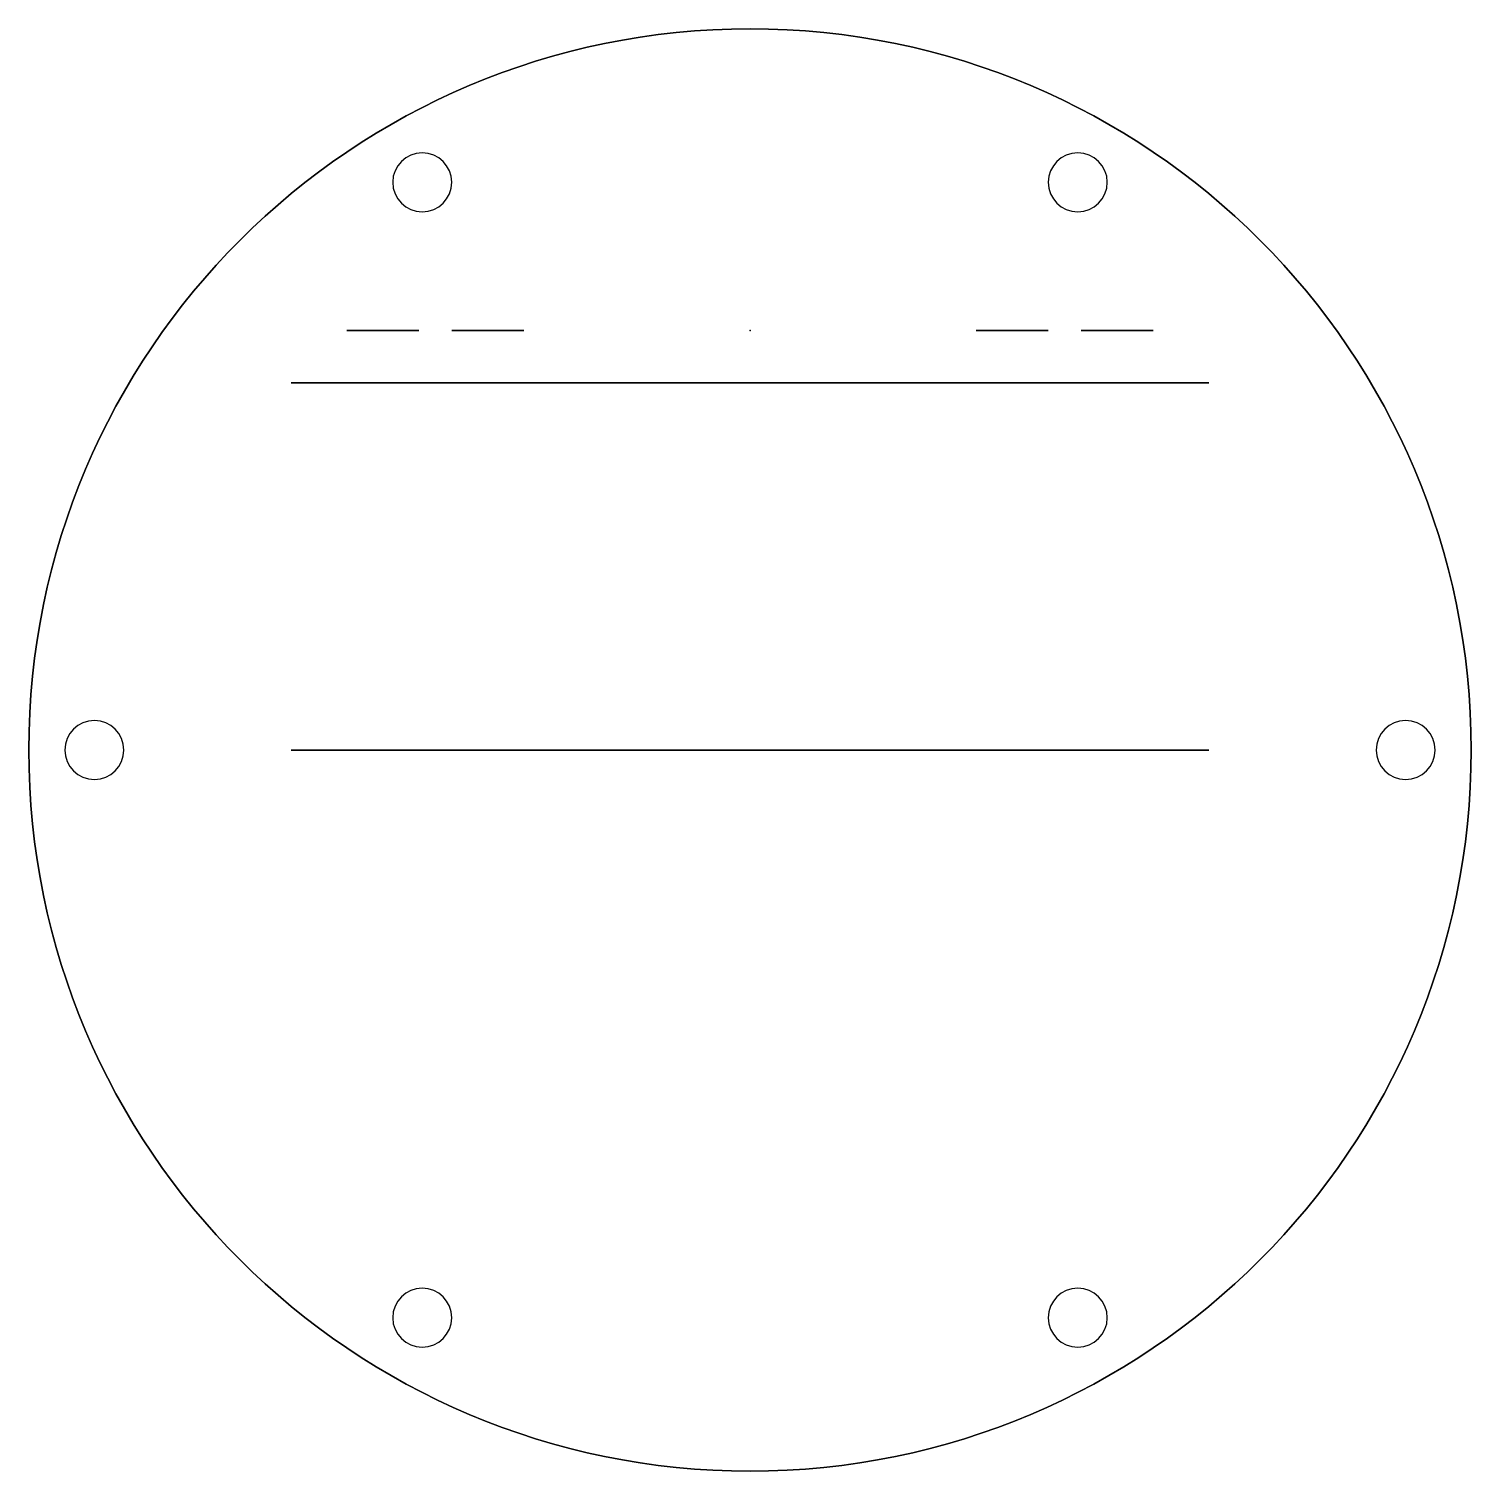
# Model space of a CAD drawing. Header units: millimetres. Extents: x -55 to 55, y -55 to 55.
import ezdxf

# ---------------------------------------------------------------- set-up
doc = ezdxf.new("R2010")
doc.units = ezdxf.units.MM
doc.header["$MEASUREMENT"] = 0
for name, color, linetype in [('prindere_lidar v1_Sketch1', 7, 'Continuous'), ('prindere_lidar v1_Sketch10', 7, 'Continuous'), ('prindere_lidar v1_Sketch11', 7, 'Continuous'), ('prindere_lidar v1_Sketch12', 7, 'Continuous'), ('prindere_lidar v1_Sketch13', 7, 'Continuous'), ('prindere_lidar v1_Sketch14', 7, 'Continuous'), ('prindere_lidar v1_Sketch15', 7, 'Continuous'), ('prindere_lidar v1_Sketch16', 7, 'Continuous'), ('prindere_lidar v1_Sketch17', 7, 'Continuous'), ('prindere_lidar v1_Sketch18', 7, 'Continuous'), ('prindere_lidar v1_Sketch2', 7, 'Continuous'), ('prindere_lidar v1_Sketch3', 7, 'Continuous'), ('prindere_lidar v1_Sketch4', 7, 'Continuous'), ('prindere_lidar v1_Sketch5', 7, 'Continuous'), ('prindere_lidar v1_Sketch6', 7, 'Continuous'), ('prindere_lidar v1_Sketch7', 7, 'Continuous'), ('prindere_lidar v1_Sketch8', 7, 'Continuous'), ('prindere_lidar v1_Sketch9', 7, 'Continuous')]:
    doc.layers.add(name, color=color, linetype=linetype)

msp = doc.modelspace()

# ---------------------------------------------------------------- linework, layer by layer
at = {"layer": 'prindere_lidar v1_Sketch1'}
msp.add_circle((0, 0), 55, dxfattribs=at)
msp.add_point((0, 0), dxfattribs=at)
at = {"layer": 'prindere_lidar v1_Sketch10'}
for p, q in [((-35, 28, 5), (35, 28, 5)), ((-35, 28, 92.5), (-12.5, 28, 92.5)), ((-35, 28, 40), (-35, 28, 5)), ((-35, 28, 105), (-35, 28, 92.5)), ((35, 28, 105), (-35, 28, 105)), ((-12.5, 28, 40), (-35, 28, 40)), ((-12.5, 28, 92.5), (-12.5, 28, 40)), ((12.5, 28, 40), (12.5, 28, 92.5)), ((12.5, 28, 92.5), (35, 28, 92.5)), ((35, 28, 40), (12.5, 28, 40)), ((35, 28, 5), (35, 28, 40)), ((35, 28, 92.5), (35, 28, 105))]:
    msp.add_line(p, q, dxfattribs=at)
msp.add_point((0, 28), dxfattribs=at)
at = {"layer": 'prindere_lidar v1_Sketch11'}
msp.add_point((0, 28), dxfattribs=at)
at = {"layer": 'prindere_lidar v1_Sketch12', "extrusion": (0, -1, 0)}
for centre in [(-20, 28.75, -28), (20, 28.75, -28)]:
    msp.add_circle(centre, 2.75, dxfattribs=at)
at = {"layer": 'prindere_lidar v1_Sketch12'}
for p in [(0, 28), (0, 28, 105), (0, 28, 5)]:
    msp.add_point(p, dxfattribs=at)
at = {"layer": 'prindere_lidar v1_Sketch13'}
for p, q in [((-35, 28, 105), (-35, 28, 92.5)), ((-12.5, 28, 35), (-35, 28, 35)), ((-35, 28, 35), (-35, 28, 5)), ((-35, 28, 5), (35, 28, 5)), ((-35, 28, 92.5), (-12.5, 28, 92.5)), ((35, 28, 105), (-35, 28, 105)), ((-26.25, 28, 28.75), (-35, 28, 5)), ((-12.5, 28, 92.5), (-12.5, 28, 35)), ((12.5, 28, 35), (12.5, 28, 92.5)), ((35, 28, 35), (12.5, 28, 35)), ((12.5, 28, 92.5), (35, 28, 92.5)), ((26.25, 28, 28.75), (35, 28, 5)), ((35, 28, 92.5), (35, 28, 105)), ((35, 28, 5), (35, 28, 35))]:
    msp.add_line(p, q, dxfattribs=at)
at = {"layer": 'prindere_lidar v1_Sketch13', "extrusion": (0, -1, 0)}
for centre, radius in [((-28, 98.75, -28), 6.25), ((-28, 98.75, -28), 2.75), ((-20, 28.75, -28), 6.25), ((-20, 28.75, -28), 2.75), ((20, 28.75, -28), 6.25), ((20, 28.75, -28), 2.75), ((28, 98.75, -28), 6.25), ((28, 98.75, -28), 2.75)]:
    msp.add_circle(centre, radius, dxfattribs=at)
at = {"layer": 'prindere_lidar v1_Sketch13'}
msp.add_point((0, 28), dxfattribs=at)
at = {"layer": 'prindere_lidar v1_Sketch14', "extrusion": (0, -1, 0)}
for radius in [2.75, 1.25]:
    msp.add_circle((20, 28.75, -32), radius, dxfattribs=at)
at = {"layer": 'prindere_lidar v1_Sketch14'}
msp.add_point((0, 32), dxfattribs=at)
at = {"layer": 'prindere_lidar v1_Sketch15', "extrusion": (0, -1, 0)}
for radius in [2.75, 1.25]:
    msp.add_circle((-20, 28.75, -32), radius, dxfattribs=at)
at = {"layer": 'prindere_lidar v1_Sketch15'}
msp.add_point((0, 32), dxfattribs=at)
at = {"layer": 'prindere_lidar v1_Sketch16', "extrusion": (0, -1, 0)}
for radius in [2.75, 1.25]:
    msp.add_circle((-28, 98.75, -32), radius, dxfattribs=at)
at = {"layer": 'prindere_lidar v1_Sketch16'}
msp.add_point((0, 32), dxfattribs=at)
at = {"layer": 'prindere_lidar v1_Sketch17', "extrusion": (0, -1, 0)}
for radius in [2.75, 1.25]:
    msp.add_circle((28, 98.75, -32), radius, dxfattribs=at)
at = {"layer": 'prindere_lidar v1_Sketch17'}
msp.add_point((0, 32), dxfattribs=at)
at = {"layer": 'prindere_lidar v1_Sketch18'}
for p, q in [((-33.16, 28, 20), (33.16, 28, 20)), ((-26.25, 28, 38.75), (-33.16, 28, 20)), ((28, 28, 115), (-28, 28, 115)), ((-12.5, 28, 71.81), (-25.52, 28, 41.68)), ((-12.5, 28, 78.98), (-12.5, 28, 64.64)), ((12.5, 28, 64.64), (12.5, 28, 78.98)), ((12.5, 28, 71.81), (25.52, 28, 41.68)), ((33.16, 28, 20), (26.25, 28, 38.75))]:
    msp.add_line(p, q, dxfattribs=at)
at = {"layer": 'prindere_lidar v1_Sketch18', "extrusion": (0, -1, 0)}
for centre, radius in [((-28, 108.75, -28), 2.75), ((-20, 38.75, -28), 2.75), ((0, 53.75, -28), 10), ((20, 38.75, -28), 2.75), ((28, 108.75, -28), 2.75)]:
    msp.add_circle(centre, radius, dxfattribs=at)
for centre, radius, start, end in [((-28, 108.75, -28), 6.25, 90, 252.302), ((-37.5, 78.98, -28), 25, 360, 72.302), ((-20, 38.75, -28), 6.25, 124.0558, 180), ((-37.5, 64.64, -28), 25, 304.0558, 0), ((37.5, 64.64, -28), 25, 180, 235.9442), ((37.5, 78.98, -28), 25, 107.698, 180), ((20, 38.75, -28), 6.25, 0, 55.9442), ((28, 108.75, -28), 6.25, 287.698, 90)]:
    msp.add_arc(centre, radius, start, end, dxfattribs=at)
at = {"layer": 'prindere_lidar v1_Sketch18'}
msp.add_point((0, 28), dxfattribs=at)
at = {"layer": 'prindere_lidar v1_Sketch2', "extrusion": (0, 0, -1)}
for centre, radius in [((0, 0), 55), ((25, 43.3), 2.25), ((-25, 43.3), 2.25), ((50, 0), 2.25), ((-50, 0), 2.25), ((25, -43.3), 2.25), ((-25, -43.3), 2.25)]:
    msp.add_circle(centre, radius, dxfattribs=at)
at = {"layer": 'prindere_lidar v1_Sketch2'}
msp.add_point((0, 0), dxfattribs=at)
at = {"layer": 'prindere_lidar v1_Sketch3'}
msp.add_circle((0, 0, 5), 55, dxfattribs=at)
msp.add_point((0, 0, 5), dxfattribs=at)
at = {"layer": 'prindere_lidar v1_Sketch4'}
msp.add_point((0, 0), dxfattribs=at)
at = {"layer": 'prindere_lidar v1_Sketch5'}
msp.add_point((0, 0), dxfattribs=at)
at = {"layer": 'prindere_lidar v1_Sketch6'}
msp.add_point((0, 0, 5), dxfattribs=at)
at = {"layer": 'prindere_lidar v1_Sketch7'}
for p, q in [((35, 0, 30), (-35, 0, 30)), ((-35, 0, 130), (35, 0, 130)), ((-35, 0, 130), (35, 0, 130)), ((-35, 0, 30), (-35, 0, 55)), ((-35, 0, 55), (-12.5, 0, 55)), ((-35, 0, 117.5), (-35, 0, 130)), ((-35, 0, 117.5), (-12.5, 0, 117.5)), ((-12.5, 0, 55), (-12.5, 0, 117.5)), ((12.5, 0, 117.5), (35, 0, 117.5)), ((12.5, 0, 55), (35, 0, 55)), ((12.5, 0, 55), (12.5, 0, 117.5)), ((35, 0, 55), (35, 0, 30)), ((35, 0, 130), (35, 0, 117.5))]:
    msp.add_line(p, q, dxfattribs=at)
for p in [(0, 0, 80), (0, 0)]:
    msp.add_point(p, dxfattribs=at)
at = {"layer": 'prindere_lidar v1_Sketch8'}
msp.add_circle((0, 0, 5), 55, dxfattribs=at)
msp.add_point((0, 0, 5), dxfattribs=at)
at = {"layer": 'prindere_lidar v1_Sketch9'}
for p, q in [((-35, 28, 105), (-35, 28, 92.5)), ((-35, 28, 92.5), (-12.5, 28, 92.5)), ((-35, 28, 30), (-35, 28, 5)), ((-35, 28, 5), (35, 28, 5)), ((-35, 28, 105), (35, 28, 105)), ((35, 28, 105), (-35, 28, 105)), ((-12.5, 28, 30), (-35, 28, 30)), ((-12.5, 28, 92.5), (-12.5, 28, 30)), ((35, 28, 30), (12.5, 28, 30)), ((12.5, 28, 30), (12.5, 28, 92.5)), ((12.5, 28, 92.5), (35, 28, 92.5)), ((35, 28, 92.5), (35, 28, 105)), ((35, 28, 5), (35, 28, 30))]:
    msp.add_line(p, q, dxfattribs=at)
at = {"layer": 'prindere_lidar v1_Sketch9', "extrusion": (0, -1, 0)}
for centre, radius in [((-28, 98.75, -28), 6.25), ((-28, 98.75, -28), 2.75), ((28, 98.75, -28), 6.25), ((28, 98.75, -28), 2.75)]:
    msp.add_circle(centre, radius, dxfattribs=at)
at = {"layer": 'prindere_lidar v1_Sketch9'}
msp.add_point((0, 28), dxfattribs=at)

doc.saveas('drawing.dxf')
